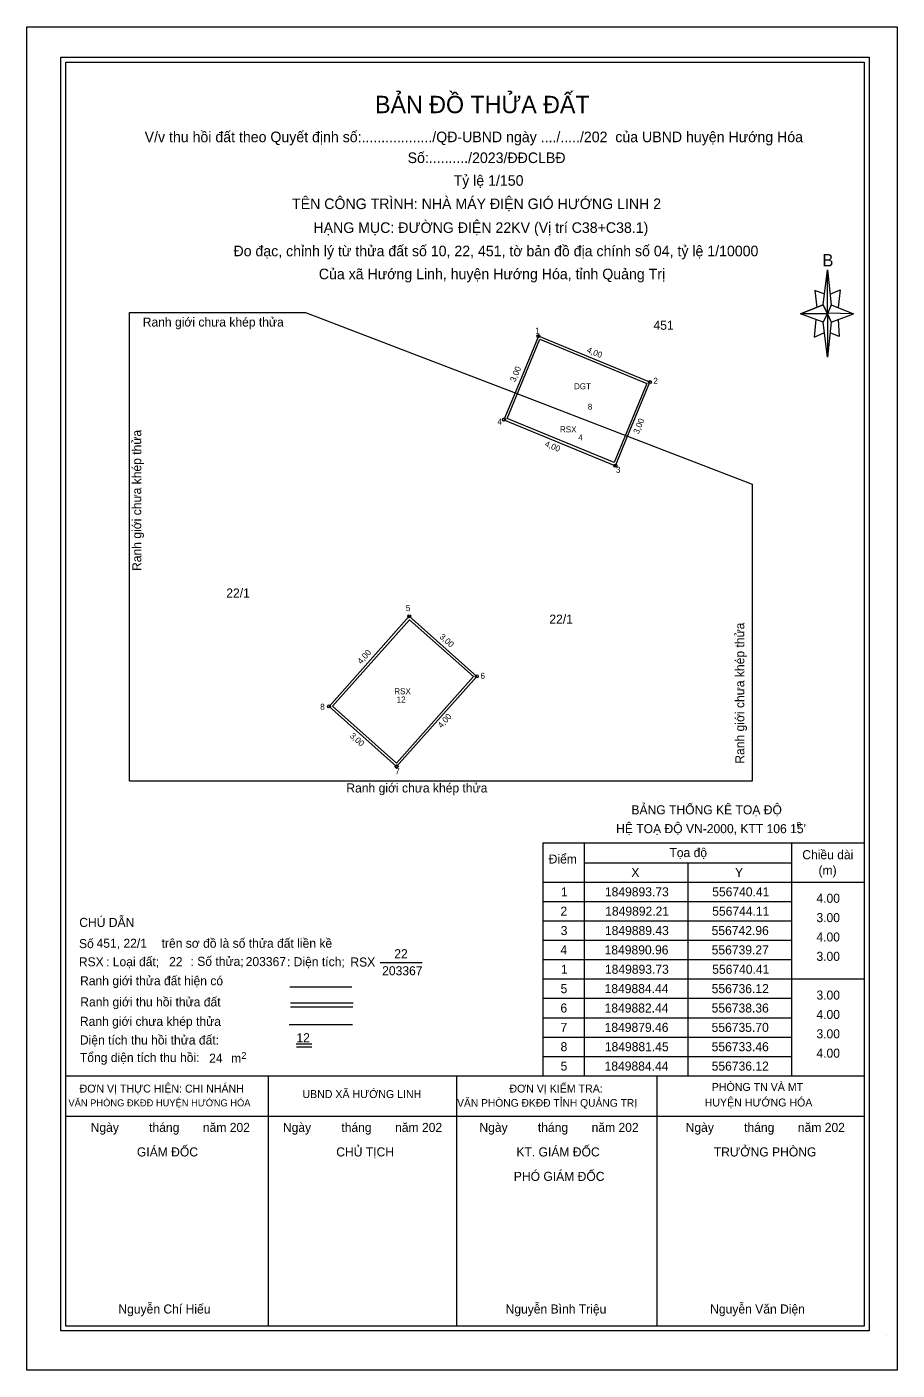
# Model space of a CAD drawing. Extents: x 554477 to 556972, y 1848154 to 1850269.
# Drawn here: x 556723.43 to 556752.32, y 1849859.43 to 1849903.99 of the extents above; entities that cross this region are included whole.
import ezdxf

# ---------------------------------------------------------------- set-up
doc = ezdxf.new("R2010")
doc.units = 0
for name, color, linetype in [('Level 10', 7, 'Continuous'), ('Level 13', 7, 'Continuous'), ('Level 16', 7, 'Continuous'), ('Level 18', 7, 'Continuous'), ('Level 2', 7, 'Continuous'), ('Level 21', 7, 'Continuous'), ('Level 23', 7, 'Continuous'), ('Level 27', 7, 'Continuous'), ('Level 5', 7, 'Continuous'), ('Level 6', 7, 'Continuous'), ('Level 67', 7, 'Continuous'), ('Level 68', 7, 'Continuous'), ('Level 73', 7, 'Continuous')]:
    doc.layers.add(name, color=color, linetype=linetype)

msp = doc.modelspace()

# ---------------------------------------------------------------- linework, layer by layer
at = {"layer": 'Level 10'}
for points in [[(556743.368, 1849890.413), (556744.108, 1849892.208), (556740.41, 1849893.733), (556739.633, 1849891.848)], [(556739.633, 1849891.848), (556739.267, 1849890.96), (556742.965, 1849889.434), (556743.368, 1849890.413)], [(556738.363, 1849882.444), (556735.704, 1849879.455), (556733.463, 1849881.449), (556736.122, 1849884.438), (556738.363, 1849882.444)]]:
    msp.add_lwpolyline(points, dxfattribs=at)
at = {"layer": 'Level 13'}
msp.add_line((556735.161, 1849872.955), (556736.549, 1849872.955), dxfattribs=at)
at = {"layer": 'Level 16'}
msp.add_line((556732.187, 1849871.616), (556734.263, 1849871.616), dxfattribs=at)
for points in [[(556747.507, 1849888.823), (556747.507, 1849878.972), (556726.841, 1849878.972), (556726.841, 1849894.518), (556732.685, 1849894.518)], [(556744.004, 1849892.164), (556742.921, 1849889.539), (556739.371, 1849891.003), (556740.454, 1849893.628), (556744.004, 1849892.164)], [(556738.25, 1849882.437), (556736.128, 1849884.325), (556733.576, 1849881.456), (556735.697, 1849879.568), (556738.25, 1849882.437)], [(556734.242, 1849870.884), (556732.137, 1849870.884)]]:
    msp.add_lwpolyline(points, dxfattribs=at)
at = {"layer": 'Level 2'}
msp.add_lwpolyline([(556723.432, 1849903.993), (556752.315, 1849903.993), (556752.315, 1849859.426), (556723.432, 1849859.426)], close=True, dxfattribs=at)
at = {"layer": 'Level 21'}
for centre in [(556740.41, 1849893.733), (556744.108, 1849892.208), (556744.108, 1849892.208), (556739.267, 1849890.96), (556742.965, 1849889.434), (556736.122, 1849884.438), (556738.363, 1849882.444), (556738.363, 1849882.444), (556733.463, 1849881.449), (556735.704, 1849879.455)]:
    msp.add_circle(centre, 0.05, dxfattribs=at)
at = {"layer": 'Level 23'}
for p, q in [((556732.685, 1849894.518), (556739.633, 1849891.848)), ((556739.633, 1849891.848), (556743.368, 1849890.413)), ((556743.368, 1849890.413), (556747.507, 1849888.823))]:
    msp.add_line(p, q, dxfattribs=at)
at = {"layer": 'Level 27'}
for p, q in [((556751.222, 1849877.596), (556751.222, 1849872.405)), ((556740.554, 1849876.92), (556751.222, 1849876.92)), ((556740.554, 1849876.92), (556740.554, 1849872.405)), ((556741.931, 1849876.92), (556741.931, 1849872.405)), ((556748.813, 1849876.92), (556748.813, 1849872.405)), ((556741.931, 1849876.26), (556748.813, 1849876.26)), ((556745.372, 1849876.26), (556745.372, 1849872.405)), ((556740.554, 1849875.618), (556751.222, 1849875.618)), ((556740.554, 1849874.975), (556748.813, 1849874.975)), ((556740.554, 1849874.975), (556740.554, 1849869.193)), ((556751.222, 1849874.975), (556751.222, 1849869.193)), ((556740.554, 1849874.384), (556740.554, 1849869.193)), ((556740.554, 1849874.333), (556748.813, 1849874.333)), ((556751.222, 1849874.384), (556751.222, 1849869.193)), ((556740.554, 1849873.69), (556748.813, 1849873.69)), ((556741.931, 1849873.707), (556741.931, 1849869.193)), ((556748.813, 1849873.707), (556748.813, 1849869.193)), ((556740.554, 1849873.048), (556748.813, 1849873.048)), ((556745.372, 1849873.048), (556745.372, 1849869.193)), ((556740.554, 1849872.405), (556751.222, 1849872.405)), ((556740.554, 1849872.405), (556751.222, 1849872.405)), ((556740.554, 1849871.763), (556748.813, 1849871.763)), ((556740.554, 1849871.12), (556748.813, 1849871.12)), ((556740.554, 1849870.478), (556748.813, 1849870.478)), ((556740.554, 1849869.835), (556748.813, 1849869.835)), ((556740.554, 1849869.193), (556751.222, 1849869.193)), ((556740.554, 1849869.193), (556751.222, 1849869.193))]:
    msp.add_line(p, q, dxfattribs=at)
at = {"layer": 'Level 67'}
for p, q in [((556749.856, 1849894.766), (556750.005, 1849895.929)), ((556749.915, 1849895.124), (556749.587, 1849895.243)), ((556749.587, 1849895.243), (556749.647, 1849894.677)), ((556750.094, 1849895.124), (556750.422, 1849895.273)), ((556750.422, 1849895.273), (556750.362, 1849894.677)), ((556749.856, 1849894.766), (556749.111, 1849894.468)), ((556749.111, 1849894.468), (556749.856, 1849894.766)), ((556750.005, 1849894.468), (556749.856, 1849894.766)), ((556749.856, 1849894.766), (556750.124, 1849894.2)), ((556750.124, 1849894.766), (556750.869, 1849894.468)), ((556749.856, 1849894.2), (556749.111, 1849894.468)), ((556750.005, 1849894.468), (556749.111, 1849894.468)), ((556749.617, 1849894.289), (556749.558, 1849893.693)), ((556750.869, 1849894.468), (556750.005, 1849894.498)), ((556750.005, 1849894.498), (556750.005, 1849894.468)), ((556750.005, 1849894.468), (556750.124, 1849894.2)), ((556750.124, 1849894.2), (556750.869, 1849894.468)), ((556750.124, 1849894.2), (556750.869, 1849894.468)), ((556750.362, 1849894.289), (556750.392, 1849893.723)), ((556749.558, 1849893.693), (556749.885, 1849893.842)), ((556750.124, 1849894.2), (556750.005, 1849893.038)), ((556750.392, 1849893.723), (556750.094, 1849893.842)), ((556732.156, 1849872.138), (556734.218, 1849872.138)), ((556732.187, 1849871.476), (556734.25, 1849871.476)), ((556732.369, 1849870.254), (556732.893, 1849870.254)), ((556732.382, 1849870.149), (556732.895, 1849870.149)), ((556724.726, 1849869.193), (556751.222, 1849869.193)), ((556731.452, 1849860.901), (556731.452, 1849869.193)), ((556737.704, 1849860.901), (556737.704, 1849869.193)), ((556744.346, 1849860.901), (556744.346, 1849869.193)), ((556724.726, 1849867.853), (556751.222, 1849867.853)), ((556751.951, 1849860.579), (556751.951, 1849860.579)), ((556751.951, 1849860.579), (556751.951, 1849860.579)), ((556751.951, 1849860.579), (556751.951, 1849860.579))]:
    msp.add_line(p, q, dxfattribs=at)
for points in [[(556724.563, 1849902.987), (556751.384, 1849902.987), (556751.384, 1849860.728), (556724.563, 1849860.728)], [(556724.726, 1849902.824), (556751.222, 1849902.824), (556751.222, 1849860.89), (556724.726, 1849860.89)], [(556750.005, 1849895.929), (556750.124, 1849894.766), (556750.005, 1849894.468)], [(556750.005, 1849894.468), (556750.005, 1849893.038), (556749.856, 1849894.2)]]:
    msp.add_lwpolyline(points, close=True, dxfattribs=at)

# ---------------------------------------------------------------- texts
at = {"layer": 'Level 13'}
for s, p in [('22', (556735.626, 1849873.092)), ('RSX', (556734.169, 1849872.817)), ('203367', (556735.224, 1849872.527))]:
    msp.add_text(s, height=0.3, dxfattribs=at).set_placement(p)
at = {"layer": 'Level 18'}
for s, p in [('DGT', (556741.59, 1849891.97)), ('RSX', (556741.125, 1849890.54)), ('RSX', (556735.625, 1849881.85))]:
    msp.add_text(s, height=0.2, dxfattribs=at).set_placement(p)
at = {"layer": 'Level 2'}
for p in [(556727.228, 1849885.942), (556747.242, 1849879.546)]:
    msp.add_text('Ranh giới chưa khép thửa', height=0.3, rotation=90, dxfattribs=at).set_placement(p)
at = {"layer": 'Level 21'}
for s, p in [('1', (556740.307, 1849893.818)), ('1', (556740.307, 1849893.818)), ('2', (556744.223, 1849892.151)), ('4', (556739.048, 1849890.792)), ('3', (556742.983, 1849889.197)), ('5', (556736.01, 1849884.608)), ('6', (556738.487, 1849882.362)), ('8', (556733.169, 1849881.336)), ('7', (556735.655, 1849879.19))]:
    msp.add_text(s, height=0.2, dxfattribs=at).set_placement(p)
at = {"layer": 'Level 27'}
for s, p in [('Điểm', (556740.751, 1849876.234)), ('Tọa độ', (556744.758, 1849876.448)), ('Chiều dài', (556749.167, 1849876.377)), ('X', (556743.494, 1849875.789)), ('Y', (556746.935, 1849875.789)), ('(m)', (556749.706, 1849875.86)), ('1', (556741.159, 1849875.146)), ('1849893.73', (556742.617, 1849875.146)), ('556740.41', (556746.178, 1849875.146)), ('4.00', (556749.637, 1849874.932)), ('2', (556741.141, 1849874.504)), ('1849892.21', (556742.626, 1849874.504)), ('556744.11', (556746.178, 1849874.504)), ('3.00', (556749.637, 1849874.29)), ('3', (556741.15, 1849873.861)), ('1849889.43', (556742.617, 1849873.861)), ('556742.96', (556746.159, 1849873.861)), ('4.00', (556749.637, 1849873.647)), ('4', (556741.139, 1849873.219)), ('1849890.96', (556742.607, 1849873.219)), ('556739.27', (556746.16, 1849873.219)), ('1', (556741.159, 1849872.576)), ('1849893.73', (556742.617, 1849872.576)), ('556740.41', (556746.178, 1849872.576)), ('3.00', (556749.637, 1849873.005)), ('5', (556741.146, 1849871.934)), ('1849884.44', (556742.606, 1849871.934)), ('556736.12', (556746.16, 1849871.934)), ('3.00', (556749.637, 1849871.72)), ('6', (556741.14, 1849871.291)), ('1849882.44', (556742.606, 1849871.291)), ('556738.36', (556746.159, 1849871.291)), ('4.00', (556749.637, 1849871.077)), ('7', (556741.142, 1849870.649)), ('1849879.46', (556742.607, 1849870.649)), ('556735.70', (556746.158, 1849870.649)), ('3.00', (556749.637, 1849870.435)), ('8', (556741.144, 1849870.007)), ('1849881.45', (556742.613, 1849870.007)), ('556733.46', (556746.159, 1849870.007)), ('4.00', (556749.637, 1849869.792)), ('5', (556741.146, 1849869.364)), ('1849884.44', (556742.606, 1849869.364)), ('556736.12', (556746.16, 1849869.364))]:
    msp.add_text(s, height=0.3, dxfattribs=at).set_placement(p)
at = {"layer": 'Level 5'}
for s, rotation, p in [('4,00', 337.5889, (556741.997, 1849893.199)), ('4,00', 337.5889, (556741.997, 1849893.199)), ('3,00', 67.5879, (556739.644, 1849892.198)), ('3,00', 67.5879, (556739.644, 1849892.198)), ('3,00', 67.5879, (556743.732, 1849890.47)), ('3,00', 67.5879, (556743.732, 1849890.47)), ('4,00', 337.5889, (556740.601, 1849890.085)), ('4,00', 337.5889, (556740.601, 1849890.085)), ('3,00', 318.339, (556737.11, 1849883.734)), ('3,00', 318.339, (556737.11, 1849883.734)), ('4,00', 48.3392, (556734.529, 1849882.836)), ('4,00', 48.3392, (556734.529, 1849882.836)), ('4,00', 48.3403, (556737.197, 1849880.712)), ('4,00', 48.3403, (556737.197, 1849880.712)), ('3,00', 318.3403, (556734.134, 1849880.448)), ('3,00', 318.3403, (556734.134, 1849880.448))]:
    msp.add_text(s, height=0.2, rotation=rotation, dxfattribs=at).set_placement(p)
for s, p in [('8', (556742.05, 1849891.289)), ('4', (556741.733, 1849890.27)), ('12', (556735.705, 1849881.576))]:
    msp.add_text(s, height=0.2, dxfattribs=at).set_placement(p)
at = {"layer": 'Level 6'}
for s, p in [('8', (556742.05, 1849891.289)), ('4', (556741.733, 1849890.27)), ('12', (556735.705, 1849881.576))]:
    msp.add_text(s, height=0.2, dxfattribs=at).set_placement(p)
at = {"layer": 'Level 67'}
for s, height, p in [('BẢN ĐỒ THỬA ĐẤT', 0.57601, (556734.988, 1849901.13)), ('V/v thu hồi đất theo Quyết định số:................../QĐ-UBND ngày ..../...../202  của UBND huyện Hướng Hóa', 0.350877, (556727.341, 1849900.167)), ('Số:........../2023/ĐĐCLBĐ', 0.35088, (556736.069, 1849899.475)), ('Tỷ lệ 1/150', 0.35088, (556737.593, 1849898.722)), ('TÊN CÔNG TRÌNH: NHÀ MÁY ĐIỆN GIÓ HƯỚNG LINH 2', 0.35088, (556732.233, 1849897.948)), ('HẠNG MỤC: ĐƯỜNG ĐIỆN 22KV (Vị trí C38+C38.1)', 0.35088, (556732.942, 1849897.157)), ('Đo đạc, chỉnh lý từ thửa đất số 10, 22, 451, tờ bản đồ địa chính số 04, tỷ lệ 1/10000', 0.35088, (556730.289, 1849896.382)), ('B', 0.411, (556749.834, 1849896.045)), ('Của xã Hướng Linh, huyện Hướng Hóa, tỉnh Quảng Trị', 0.35088, (556733.121, 1849895.62)), ('Ranh giới chưa khép thửa', 0.3, (556727.278, 1849894.05)), ('Ranh giới chưa khép thửa', 0.3, (556734.036, 1849878.592)), ('BẢNG THỐNG KÊ TOẠ ĐỘ', 0.3, (556743.497, 1849877.867)), ("HỆ TOẠ ĐỘ VN-2000, KTT 106 15'", 0.3, (556742.989, 1849877.242)), ('o', 0.208, (556748.975, 1849877.453)), ('CHÚ DẪN', 0.3, (556725.171, 1849874.131)), ('Ranh giới thửa đất hiện có', 0.3, (556725.198, 1849872.195)), ('Ranh giới thu hồi thửa đất', 0.3, (556725.204, 1849871.493)), ('Ranh giới chưa khép thửa', 0.3, (556725.192, 1849870.849)), ('Diện tích thu hồi thửa đất:', 0.3, (556725.192, 1849870.23)), ('Tổng diện tích thu hồi:', 0.3, (556725.192, 1849869.648)), ('ĐƠN VỊ THỰC HIỆN: CHI NHÁNH', 0.26316, (556725.183, 1849868.636)), ('ĐƠN VỊ KIỂM TRA:', 0.26316, (556739.447, 1849868.636)), ('PHÒNG TN VÀ MT', 0.26316, (556746.164, 1849868.69)), ('VĂN PHÒNG ĐKĐĐ HUYỆN HƯỚNG HÓA', 0.23113, (556724.812, 1849868.178)), ('UBND XÃ HƯỚNG LINH', 0.26316, (556732.577, 1849868.454)), ('VĂN PHÒNG ĐKĐĐ TỈNH QUẢNG TRỊ', 0.25444, (556737.712, 1849868.166)), ('HUYỆN HƯỚNG HÓA', 0.26316, (556745.928, 1849868.174)), ('Ngày         tháng       năm 202', 0.3, (556725.55, 1849867.329)), ('Ngày         tháng       năm 202', 0.3, (556731.929, 1849867.329)), ('Ngày         tháng       năm 202', 0.3, (556738.452, 1849867.329)), ('Ngày         tháng       năm 202', 0.3, (556745.297, 1849867.329)), ('GIÁM ĐỐC', 0.3, (556727.084, 1849866.516)), (' CHỦ TỊCH', 0.3, (556733.59, 1849866.516)), ('KT. GIÁM ĐỐC', 0.3, (556739.679, 1849866.516)), ('TRƯỞNG PHÒNG', 0.3, (556746.23, 1849866.516)), ('PHÓ GIÁM ĐỐC', 0.3, (556739.594, 1849865.705)), ('Nguyễn Chí Hiếu', 0.3, (556726.47, 1849861.305)), ('Nguyễn Bình Triệu', 0.3, (556739.32, 1849861.305)), ('Nguyễn Văn Diện', 0.3, (556746.11, 1849861.305))]:
    msp.add_text(s, height=height, dxfattribs=at).set_placement(p)
at = {"layer": 'Level 68'}
for s, height, p in [('Số ', 0.3, (556725.163, 1849873.428)), ('trên sơ đồ là số thửa đất liền kề', 0.3, (556727.903, 1849873.44)), ('451, 22/1', 0.3, (556725.745, 1849873.44)), ('RSX', 0.3, (556725.157, 1849872.823)), (': Loại đất;', 0.3, (556726.061, 1849872.827)), ('22', 0.3, (556728.153, 1849872.829)), (': Số thửa; ', 0.3, (556728.864, 1849872.839)), ('203367', 0.3, (556730.694, 1849872.831)), (' : Diện tích;', 0.3, (556731.953, 1849872.828)), ('12', 0.3, (556732.379, 1849870.305)), ('24', 0.3, (556729.483, 1849869.626)), ('m', 0.3, (556730.21, 1849869.626)), ('2', 0.225, (556730.551, 1849869.753))]:
    msp.add_text(s, height=height, dxfattribs=at).set_placement(p)
at = {"layer": 'Level 73'}
for s, p in [('451', (556744.229, 1849893.943)), ('22/1', (556730.051, 1849885.06)), ('22/1', (556740.773, 1849884.192))]:
    msp.add_text(s, height=0.3, dxfattribs=at).set_placement(p)

doc.saveas('drawing.dxf')
